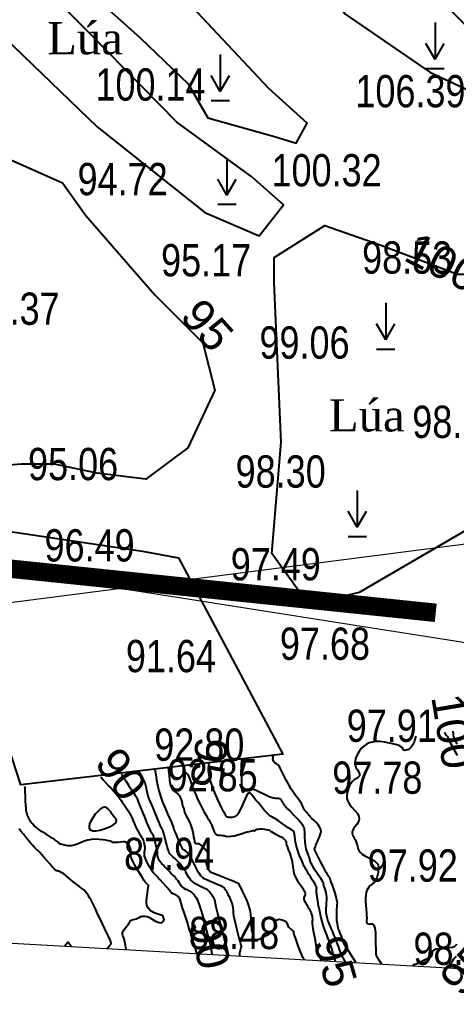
# Model space of a CAD drawing. Header units: metres. Extents: x 429565 to 431255, y 2472510 to 2473324.
# Drawn here: x 431107.8 to 431155.3, y 2472528.2 to 2472634.6 of the extents above; entities that cross this region are included whole.
import ezdxf
from ezdxf.enums import TextEntityAlignment as Align

# ---------------------------------------------------------------- set-up
doc = ezdxf.new("R2010")
doc.units = ezdxf.units.M
doc.layers.get('0').update_dxf_attribs({"color": 50})
for name, color, linetype in [('Docao', 7, 'Continuous'), ('Ghichu', 7, 'Continuous'), ('hanh nha', 6, 'Continuous'), ('lua2000', 3, 'Continuous'), ('MHBS_DongMuc', 3, 'Continuous'), ('RG', 3, 'Continuous'), ('thuyhe', 4, 'Continuous')]:
    doc.layers.add(name, color=color, linetype=linetype)
doc.layers.add('PLine_5', color=2, linetype='Continuous', lineweight=0)
doc.layers.add('PLine_74', color=74, linetype='Continuous', lineweight=0)
doc.styles.add('ghichu', font='times.ttf', dxfattribs={"height": 1.5})
doc.styles.get("Standard").update_dxf_attribs({"font": 'arial.ttf'})
doc.linetypes.add('DUONG_MEP_NUOC1', pattern='A,0.2,[130,ltypeshp.shx,S=0.15,R=0,X=0,Y=-0.15],0.05,[130,ltypeshp.shx,S=0.15,R=0,X=0,Y=-0.15],1', length=1.25)
doc.linetypes.add('HDPE710', pattern='A,1,-0.3,["HDPE 710",Standard,S=0.1,R=0,X=-0.1,Y=-0.05],-0.8', length=2.1)
doc.linetypes.add('R_GIOI_TV', pattern='A,0,[133,ltypeshp.shx,S=0.04,R=0,X=-0.03,Y=0],-0.5', length=0.5)

# ---------------------------------------------------------------- blocks, each defined once
blk = doc.blocks.new('luanuoc')
for p, q in [((0, 1), (0, 0)), ((0, 0), (-0.25, 0.433)), ((0, 0), (0.25, 0.433)), ((-0.25, -0.25), (0.25, -0.25))]:
    blk.add_line(p, q)
blk = doc.blocks.new('A$Ce915ad33')
at = {"layer": 'MHBS_DongMuc', "color": 8}
for points, elevation in [([(431150.84, 2472556.85), (431150.81, 2472556.73), (431150.75, 2472556.49), (431150.69, 2472556.3), (431150.62, 2472556.15), (431150.55, 2472556.01), (431150.49, 2472555.88), (431150.42, 2472555.76), (431150.35, 2472555.65), (431150.27, 2472555.56), (431150.17, 2472555.48), (431150.06, 2472555.41), (431149.94, 2472555.36), (431149.8, 2472555.32), (431149.66, 2472555.3), (431149.56, 2472555.31), (431149.48, 2472555.34), (431149.44, 2472555.41), (431149.42, 2472555.5), (431149.36, 2472555.61), (431149.19, 2472555.73), (431148.91, 2472555.85), (431148.51, 2472555.97), (431148, 2472556.09), (431147.46, 2472556.2), (431146.97, 2472556.25), (431146.52, 2472556.25), (431146.13, 2472556.2), (431145.78, 2472556.1), (431145.46, 2472555.95), (431145.18, 2472555.74), (431144.91, 2472555.49), (431144.68, 2472555.17), (431144.47, 2472554.81), (431144.31, 2472554.43), (431144.24, 2472554.07), (431144.24, 2472553.75), (431144.33, 2472553.45), (431144.5, 2472553.19), (431144.66, 2472552.95), (431144.73, 2472552.73), (431144.71, 2472552.54), (431144.59, 2472552.38), (431144.39, 2472552.24), (431144.15, 2472552.1), (431143.95, 2472551.93), (431143.78, 2472551.72), (431143.64, 2472551.48), (431143.53, 2472551.21), (431143.45, 2472550.93), (431143.39, 2472550.68), (431143.35, 2472550.45), (431143.34, 2472550.24), (431143.35, 2472550.06), (431143.41, 2472549.87), (431143.52, 2472549.65), (431143.69, 2472549.4), (431143.93, 2472549.11), (431144.23, 2472548.78), (431144.5, 2472548.45), (431144.65, 2472548.13), (431144.69, 2472547.82), (431144.62, 2472547.53), (431144.44, 2472547.25), (431144.23, 2472546.99), (431144.07, 2472546.77), (431143.96, 2472546.58), (431143.92, 2472546.43), (431143.93, 2472546.31), (431143.97, 2472546.2), (431144.02, 2472546.08), (431144.08, 2472545.94), (431144.16, 2472545.79), (431144.24, 2472545.62), (431144.33, 2472545.44), (431144.4, 2472545.25), (431144.47, 2472545.06), (431144.52, 2472544.86), (431144.56, 2472544.65), (431144.64, 2472544.44), (431144.79, 2472544.24), (431145.01, 2472544.04), (431145.3, 2472543.85), (431145.67, 2472543.66), (431146.04, 2472543.48), (431146.34, 2472543.3), (431146.55, 2472543.14), (431146.7, 2472542.99), (431146.77, 2472542.85), (431146.79, 2472542.7), (431146.79, 2472542.51), (431146.77, 2472542.29), (431146.74, 2472542.04), (431146.68, 2472541.76), (431146.61, 2472541.48), (431146.52, 2472541.24), (431146.41, 2472541.05), (431146.28, 2472540.91), (431146.13, 2472540.81), (431145.99, 2472540.72), (431145.85, 2472540.6), (431145.73, 2472540.46), (431145.62, 2472540.29), (431145.52, 2472540.1), (431145.45, 2472539.88), (431145.4, 2472539.6), (431145.38, 2472539.28), (431145.38, 2472538.91), (431145.42, 2472538.5), (431145.46, 2472538.08), (431145.49, 2472537.71), (431145.5, 2472537.38), (431145.51, 2472537.1), (431145.5, 2472536.86), (431145.5, 2472536.68), (431145.55, 2472536.55), (431145.64, 2472536.47), (431145.78, 2472536.46), (431145.96, 2472536.5), (431146.14, 2472536.49), (431146.28, 2472536.32), (431146.38, 2472536), (431146.45, 2472535.53), (431146.47, 2472534.9), (431146.48, 2472534.26), (431146.49, 2472533.75), (431146.5, 2472533.39), (431146.51, 2472533.16), (431146.52, 2472533.07), (431146.55, 2472533.03), (431146.59, 2472532.96), (431146.65, 2472532.86), (431146.73, 2472532.73), (431146.84, 2472532.57), (431147.11, 2472532.12)], 98), ([(431155.38, 2472554.74), (431155.13, 2472555.18), (431154.89, 2472555.61), (431154.69, 2472555.97), (431154.55, 2472556.24), (431154.46, 2472556.43), (431154.42, 2472556.53), (431154.41, 2472556.6), (431154.38, 2472556.66), (431154.35, 2472556.73), (431154.29, 2472556.8), (431154.23, 2472556.86), (431154.15, 2472556.95), (431154.06, 2472557.08), (431153.95, 2472557.25)], 99), ([(431155.34, 2472555.97), (431155.19, 2472556.28), (431155.07, 2472556.55), (431154.99, 2472556.78), (431154.95, 2472556.98), (431154.93, 2472557.15), (431154.91, 2472557.28), (431154.89, 2472557.37)], 100), ([(431132.44, 2472554.48), (431132.4, 2472554.31), (431132.28, 2472553.97), (431132.15, 2472553.6), (431132.04, 2472553.19), (431131.96, 2472552.75), (431131.91, 2472552.27), (431131.89, 2472551.75), (431131.9, 2472551.29), (431131.94, 2472550.98), (431132.03, 2472550.81), (431132.15, 2472550.8), (431132.32, 2472550.92), (431132.53, 2472551.08), (431132.79, 2472551.14), (431133.12, 2472551.11), (431133.51, 2472550.99), (431133.95, 2472550.77), (431134.39, 2472550.54), (431134.78, 2472550.36), (431135.11, 2472550.23), (431135.39, 2472550.15), (431135.61, 2472550.13), (431135.78, 2472550.13), (431135.93, 2472550.11), (431136.04, 2472550.08), (431136.13, 2472550.03), (431136.18, 2472549.96), (431136.22, 2472549.89), (431136.25, 2472549.83), (431136.28, 2472549.78), (431136.3, 2472549.75), (431136.31, 2472549.72), (431136.33, 2472549.69), (431136.35, 2472549.66), (431136.37, 2472549.63), (431136.4, 2472549.59), (431136.43, 2472549.55), (431136.47, 2472549.5), (431136.49, 2472549.46), (431136.52, 2472549.43), (431136.53, 2472549.4), (431136.54, 2472549.37), (431136.59, 2472549.31), (431136.71, 2472549.18), (431136.91, 2472548.97), (431137.18, 2472548.69), (431137.53, 2472548.34), (431137.89, 2472547.98), (431138.17, 2472547.68), (431138.39, 2472547.43), (431138.54, 2472547.23), (431138.62, 2472547.09), (431138.67, 2472546.97), (431138.7, 2472546.84), (431138.72, 2472546.69), (431138.74, 2472546.54), (431138.74, 2472546.37), (431138.74, 2472546.19), (431138.75, 2472545.99), (431138.76, 2472545.78), (431138.77, 2472545.55), (431138.78, 2472545.31), (431138.81, 2472545.07), (431138.85, 2472544.84), (431138.9, 2472544.62), (431138.97, 2472544.41), (431139.05, 2472544.21), (431139.13, 2472544.02), (431139.19, 2472543.86), (431139.24, 2472543.71), (431139.28, 2472543.6), (431139.29, 2472543.5), (431139.31, 2472543.41), (431139.33, 2472543.32), (431139.37, 2472543.22), (431139.41, 2472543.12), (431139.46, 2472543.01), (431139.51, 2472542.91), (431139.55, 2472542.83), (431139.59, 2472542.77), (431139.61, 2472542.73), (431139.62, 2472542.72), (431139.65, 2472542.68), (431139.72, 2472542.57), (431139.84, 2472542.39), (431140.01, 2472542.15), (431140.22, 2472541.84), (431140.44, 2472541.52), (431140.6, 2472541.27), (431140.71, 2472541.07), (431140.78, 2472540.93), (431140.79, 2472540.85), (431140.79, 2472540.79), (431140.81, 2472540.68), (431140.85, 2472540.53), (431140.91, 2472540.35), (431140.99, 2472540.13), (431141.07, 2472539.88), (431141.12, 2472539.62), (431141.14, 2472539.35), (431141.14, 2472539.05), (431141.12, 2472538.75), (431141.09, 2472538.45), (431141.07, 2472538.18), (431141.07, 2472537.94), (431141.08, 2472537.72), (431141.1, 2472537.54), (431141.13, 2472537.37), (431141.16, 2472537.21), (431141.2, 2472537.06), (431141.25, 2472536.91), (431141.3, 2472536.77), (431141.36, 2472536.61), (431141.44, 2472536.42), (431141.53, 2472536.18), (431141.65, 2472535.91), (431141.78, 2472535.6), (431141.91, 2472535.3), (431142.01, 2472535.06), (431142.08, 2472534.88), (431142.13, 2472534.77), (431142.15, 2472534.71), (431142.17, 2472534.66), (431142.21, 2472534.56), (431142.26, 2472534.41), (431142.34, 2472534.21), (431142.43, 2472533.96), (431142.52, 2472533.71), (431142.6, 2472533.5), (431142.67, 2472533.33), (431142.72, 2472533.2), (431142.75, 2472533.1), (431142.79, 2472533.02), (431142.83, 2472532.94), (431142.88, 2472532.84), (431142.94, 2472532.74), (431143.01, 2472532.63), (431143.19, 2472532.35)], 96), ([(431144.34, 2472532.28), (431143.49, 2472533.61), (431143.31, 2472533.89), (431143.18, 2472534.1), (431143.1, 2472534.23), (431143.07, 2472534.29), (431143.06, 2472534.32), (431143.04, 2472534.37), (431143.02, 2472534.43), (431142.99, 2472534.5), (431142.96, 2472534.58), (431142.93, 2472534.67), (431142.9, 2472534.75), (431142.87, 2472534.82), (431142.85, 2472534.89), (431142.83, 2472534.95), (431142.81, 2472535.02), (431142.76, 2472535.13), (431142.71, 2472535.27), (431142.63, 2472535.46), (431142.54, 2472535.67), (431142.45, 2472535.92), (431142.37, 2472536.19), (431142.32, 2472536.48), (431142.28, 2472536.79), (431142.27, 2472537.13), (431142.26, 2472537.47), (431142.27, 2472537.78), (431142.27, 2472538.06), (431142.29, 2472538.31), (431142.31, 2472538.54), (431142.32, 2472538.77), (431142.28, 2472539.06), (431142.21, 2472539.4), (431142.09, 2472539.8), (431141.94, 2472540.24), (431141.78, 2472540.66), (431141.66, 2472540.99), (431141.58, 2472541.23), (431141.53, 2472541.37), (431141.51, 2472541.43), (431141.51, 2472541.44), (431141.5, 2472541.47), (431141.48, 2472541.5), (431141.45, 2472541.55), (431141.41, 2472541.6), (431141.37, 2472541.66), (431141.34, 2472541.71), (431141.3, 2472541.75), (431141.27, 2472541.79), (431141.25, 2472541.82), (431141.2, 2472541.89), (431141.11, 2472542.06), (431140.96, 2472542.33), (431140.78, 2472542.7), (431140.54, 2472543.16), (431140.31, 2472543.62), (431140.13, 2472543.98), (431140, 2472544.24), (431139.92, 2472544.4), (431139.89, 2472544.45), (431139.89, 2472544.46), (431139.89, 2472544.47), (431139.88, 2472544.48), (431139.88, 2472544.49), (431139.87, 2472544.51), (431139.87, 2472544.52), (431139.86, 2472544.54), (431139.86, 2472544.55), (431139.86, 2472544.57), (431139.85, 2472544.59), (431139.85, 2472544.61), (431139.85, 2472544.62), (431139.85, 2472544.64), (431139.85, 2472544.66), (431139.85, 2472544.67), (431139.86, 2472544.7), (431139.89, 2472544.77), (431139.93, 2472544.88), (431139.99, 2472545.02), (431140.07, 2472545.2), (431140.15, 2472545.4), (431140.24, 2472545.6), (431140.33, 2472545.81), (431140.41, 2472546.03), (431140.5, 2472546.25), (431140.55, 2472546.47), (431140.53, 2472546.71), (431140.43, 2472546.95), (431140.26, 2472547.2), (431140.02, 2472547.46), (431139.76, 2472547.71), (431139.56, 2472547.9), (431139.41, 2472548.05), (431139.32, 2472548.16), (431139.28, 2472548.21), (431139.26, 2472548.25), (431139.22, 2472548.31), (431139.16, 2472548.38), (431139.08, 2472548.46), (431138.99, 2472548.55), (431138.89, 2472548.66), (431138.8, 2472548.77), (431138.73, 2472548.89), (431138.66, 2472549.02), (431138.61, 2472549.15), (431138.54, 2472549.3), (431138.45, 2472549.47), (431138.32, 2472549.67), (431138.17, 2472549.9), (431137.98, 2472550.15), (431137.79, 2472550.4), (431137.62, 2472550.62), (431137.48, 2472550.82), (431137.37, 2472550.99), (431137.28, 2472551.14), (431137.19, 2472551.29), (431137.08, 2472551.5), (431136.94, 2472551.76), (431136.77, 2472552.07), (431136.58, 2472552.44), (431136.39, 2472552.79), (431136.24, 2472553.07), (431136.14, 2472553.28), (431136.07, 2472553.42), (431136.05, 2472553.49), (431136.04, 2472553.51), (431136.03, 2472553.54), (431136.02, 2472553.57), (431136, 2472553.6), (431135.99, 2472553.63), (431135.96, 2472553.66), (431135.9, 2472553.71), (431135.82, 2472553.77), (431135.71, 2472553.84), (431135.58, 2472553.92), (431135.46, 2472554.01), (431135.38, 2472554.11), (431135.33, 2472554.21), (431135.32, 2472554.32), (431135.35, 2472554.43), (431135.36, 2472554.58), (431135.29, 2472554.77), (431135.25, 2472554.84)], 97), ([(431123.94, 2472553.39), (431123.99, 2472553.13), (431124.04, 2472552.6), (431124.09, 2472552.06), (431124.17, 2472551.61), (431124.29, 2472551.25), (431124.45, 2472550.99), (431124.64, 2472550.82), (431124.84, 2472550.69), (431125, 2472550.57), (431125.12, 2472550.45), (431125.21, 2472550.34), (431125.26, 2472550.24), (431125.3, 2472550.11), (431125.35, 2472549.95), (431125.41, 2472549.75), (431125.48, 2472549.51), (431125.55, 2472549.22), (431125.63, 2472548.95), (431125.68, 2472548.74), (431125.73, 2472548.58), (431125.75, 2472548.48), (431125.77, 2472548.44), (431125.78, 2472548.41), (431125.83, 2472548.33), (431125.9, 2472548.2), (431126, 2472548.02), (431126.13, 2472547.8), (431126.26, 2472547.54), (431126.38, 2472547.26), (431126.49, 2472546.95), (431126.57, 2472546.62), (431126.65, 2472546.26), (431126.71, 2472545.93), (431126.76, 2472545.66), (431126.8, 2472545.46), (431126.82, 2472545.33), (431126.84, 2472545.26), (431126.86, 2472545.24), (431126.9, 2472545.22), (431126.95, 2472545.21), (431127.02, 2472545.2), (431127.11, 2472545.2), (431127.23, 2472545.18), (431127.36, 2472545.11), (431127.53, 2472544.99), (431127.72, 2472544.82), (431127.94, 2472544.61), (431128.14, 2472544.37), (431128.26, 2472544.15), (431128.32, 2472543.95), (431128.3, 2472543.77), (431128.22, 2472543.6), (431128.13, 2472543.44), (431128.07, 2472543.26), (431128.06, 2472543.08), (431128.09, 2472542.89), (431128.17, 2472542.69), (431128.26, 2472542.51), (431128.33, 2472542.36), (431128.4, 2472542.25), (431128.45, 2472542.18), (431128.5, 2472542.14), (431128.59, 2472542.1), (431128.79, 2472542.02), (431129.1, 2472541.89), (431129.53, 2472541.72), (431130.06, 2472541.51), (431130.59, 2472541.3), (431131.01, 2472541.13), (431131.31, 2472541.01), (431131.48, 2472540.94), (431131.54, 2472540.91), (431131.57, 2472540.86), (431131.66, 2472540.69), (431131.8, 2472540.41), (431131.99, 2472540.01), (431132.24, 2472539.51), (431132.49, 2472538.97), (431132.68, 2472538.46), (431132.82, 2472537.98), (431132.9, 2472537.54), (431132.92, 2472537.13), (431132.92, 2472536.75), (431132.93, 2472536.43), (431132.95, 2472536.16), (431132.98, 2472535.93), (431133.01, 2472535.75), (431133.05, 2472535.61), (431133.08, 2472535.5), (431133.1, 2472535.41), (431133.12, 2472535.36), (431133.13, 2472535.33), (431133.13, 2472535.31), (431133.12, 2472535.26), (431133.11, 2472535.2), (431133.09, 2472535.12), (431133.06, 2472535.01), (431133.05, 2472534.9), (431133.07, 2472534.82), (431133.14, 2472534.77), (431133.24, 2472534.74), (431133.39, 2472534.73), (431133.57, 2472534.76), (431133.81, 2472534.83), (431134.1, 2472534.96), (431134.44, 2472535.13), (431134.83, 2472535.34), (431135.2, 2472535.58), (431135.47, 2472535.79), (431135.65, 2472535.98), (431135.72, 2472536.15), (431135.71, 2472536.31), (431135.65, 2472536.44), (431135.62, 2472536.57), (431135.62, 2472536.68), (431135.64, 2472536.78), (431135.69, 2472536.87), (431135.77, 2472536.93), (431135.87, 2472536.97), (431136, 2472536.98), (431136.15, 2472536.96), (431136.34, 2472536.92), (431136.51, 2472536.85), (431136.66, 2472536.78), (431136.76, 2472536.69), (431136.83, 2472536.59), (431136.87, 2472536.48), (431136.9, 2472536.36), (431136.95, 2472536.25), (431137.02, 2472536.14), (431137.12, 2472536.04), (431137.23, 2472535.94), (431137.35, 2472535.85), (431137.44, 2472535.77), (431137.5, 2472535.71), (431137.54, 2472535.67), (431137.54, 2472535.64), (431137.54, 2472535.62), (431137.54, 2472535.59), (431137.54, 2472535.55), (431137.55, 2472535.52), (431137.55, 2472535.47), (431137.58, 2472535.39), (431137.64, 2472535.22), (431137.73, 2472534.97), (431137.85, 2472534.63), (431138, 2472534.22), (431138.15, 2472533.8), (431138.28, 2472533.46), (431138.39, 2472533.19), (431138.47, 2472533), (431138.53, 2472532.89), (431138.57, 2472532.82), (431138.6, 2472532.75), (431138.63, 2472532.71), (431138.65, 2472532.67), (431138.66, 2472532.65), (431138.69, 2472532.6)], 93), ([(431125.61, 2472553.6), (431125.63, 2472553.43), (431125.66, 2472553.23), (431125.72, 2472553.08), (431125.79, 2472552.96), (431125.87, 2472552.89), (431125.97, 2472552.8), (431126.06, 2472552.67), (431126.16, 2472552.49), (431126.26, 2472552.25), (431126.36, 2472551.96), (431126.47, 2472551.64), (431126.6, 2472551.3), (431126.74, 2472550.94), (431126.9, 2472550.57), (431127.07, 2472550.18), (431127.25, 2472549.78), (431127.44, 2472549.4), (431127.63, 2472549.02), (431127.83, 2472548.66), (431128.03, 2472548.31), (431128.22, 2472547.99), (431128.38, 2472547.72), (431128.5, 2472547.5), (431128.59, 2472547.34), (431128.64, 2472547.24), (431128.68, 2472547.15), (431128.72, 2472547.05), (431128.76, 2472546.94), (431128.81, 2472546.82), (431128.85, 2472546.69), (431128.9, 2472546.56), (431128.94, 2472546.46), (431128.97, 2472546.39), (431128.99, 2472546.35), (431129, 2472546.33), (431129.02, 2472546.33), (431129.04, 2472546.32), (431129.07, 2472546.29), (431129.1, 2472546.26), (431129.15, 2472546.21), (431129.2, 2472546.17), (431129.25, 2472546.14), (431129.31, 2472546.12), (431129.38, 2472546.11), (431129.46, 2472546.11), (431129.55, 2472546.11), (431129.67, 2472546.1), (431129.82, 2472546.08), (431130.01, 2472546.05), (431130.22, 2472546), (431130.47, 2472545.97), (431130.77, 2472545.99), (431131.12, 2472546.04), (431131.52, 2472546.14), (431131.97, 2472546.27), (431132.39, 2472546.41), (431132.73, 2472546.51), (431132.99, 2472546.58), (431133.15, 2472546.6), (431133.23, 2472546.59), (431133.27, 2472546.57), (431133.3, 2472546.56), (431133.34, 2472546.57), (431133.38, 2472546.6), (431133.42, 2472546.65), (431133.49, 2472546.7), (431133.59, 2472546.74), (431133.74, 2472546.76), (431133.93, 2472546.78), (431134.16, 2472546.78), (431134.39, 2472546.76), (431134.6, 2472546.73), (431134.79, 2472546.69), (431134.94, 2472546.63), (431135.07, 2472546.55), (431135.21, 2472546.46), (431135.37, 2472546.37), (431135.56, 2472546.26), (431135.79, 2472546.14), (431136.04, 2472546.01), (431136.29, 2472545.87), (431136.48, 2472545.74), (431136.62, 2472545.6), (431136.71, 2472545.47), (431136.75, 2472545.34), (431136.77, 2472545.2), (431136.8, 2472545.04), (431136.86, 2472544.86), (431136.93, 2472544.66), (431137.02, 2472544.44), (431137.12, 2472544.22), (431137.2, 2472544.01), (431137.27, 2472543.8), (431137.32, 2472543.61), (431137.37, 2472543.42), (431137.4, 2472543.25), (431137.43, 2472543.09), (431137.45, 2472542.94), (431137.47, 2472542.81), (431137.49, 2472542.7), (431137.5, 2472542.58), (431137.52, 2472542.46), (431137.54, 2472542.32), (431137.56, 2472542.17), (431137.59, 2472542.01), (431137.64, 2472541.83), (431137.72, 2472541.63), (431137.84, 2472541.41), (431138, 2472541.16), (431138.19, 2472540.88), (431138.39, 2472540.61), (431138.54, 2472540.38), (431138.66, 2472540.18), (431138.75, 2472540.02), (431138.8, 2472539.9), (431138.82, 2472539.79), (431138.82, 2472539.69), (431138.81, 2472539.6), (431138.77, 2472539.51), (431138.72, 2472539.42), (431138.68, 2472539.32), (431138.68, 2472539.19), (431138.73, 2472539.02), (431138.83, 2472538.82), (431138.97, 2472538.59), (431139.13, 2472538.34), (431139.26, 2472538.11), (431139.37, 2472537.9), (431139.46, 2472537.69), (431139.52, 2472537.5), (431139.57, 2472537.33), (431139.6, 2472537.17), (431139.62, 2472537.03), (431139.61, 2472536.9), (431139.6, 2472536.8), (431139.58, 2472536.67), (431139.59, 2472536.49), (431139.61, 2472536.24), (431139.66, 2472535.95), (431139.73, 2472535.59), (431139.81, 2472535.23), (431139.87, 2472534.91), (431139.92, 2472534.63), (431139.96, 2472534.39), (431139.99, 2472534.2), (431140.01, 2472534.04), (431140.03, 2472533.91), (431140.05, 2472533.8), (431140.07, 2472533.71), (431140.08, 2472533.65), (431140.1, 2472533.59), (431140.14, 2472533.49), (431140.2, 2472533.36), (431140.26, 2472533.2), (431140.35, 2472533.01), (431140.58, 2472532.49)], 94), ([(431142.11, 2472532.41), (431141.78, 2472533.53), (431141.71, 2472533.79), (431141.64, 2472533.99), (431141.59, 2472534.15), (431141.56, 2472534.26), (431141.53, 2472534.33), (431141.51, 2472534.39), (431141.49, 2472534.43), (431141.48, 2472534.46), (431141.48, 2472534.47), (431141.48, 2472534.47), (431141.47, 2472534.48), (431141.47, 2472534.48), (431141.47, 2472534.49), (431141.46, 2472534.5), (431141.44, 2472534.56), (431141.38, 2472534.72), (431141.29, 2472534.96), (431141.16, 2472535.3), (431141, 2472535.74), (431140.82, 2472536.23), (431140.66, 2472536.75), (431140.52, 2472537.29), (431140.4, 2472537.85), (431140.29, 2472538.43), (431140.2, 2472538.97), (431140.13, 2472539.39), (431140.08, 2472539.7), (431140.05, 2472539.89), (431140.04, 2472539.96), (431140.04, 2472539.97), (431140.04, 2472539.99), (431140.04, 2472540), (431140.04, 2472540.01), (431140.04, 2472540.03), (431140.04, 2472540.04), (431140.04, 2472540.08), (431140.05, 2472540.13), (431140.06, 2472540.2), (431140.07, 2472540.28), (431140.08, 2472540.38), (431140.05, 2472540.5), (431140, 2472540.64), (431139.91, 2472540.79), (431139.8, 2472540.97), (431139.67, 2472541.16), (431139.53, 2472541.37), (431139.39, 2472541.6), (431139.23, 2472541.85), (431139.07, 2472542.11), (431138.93, 2472542.35), (431138.81, 2472542.55), (431138.73, 2472542.7), (431138.68, 2472542.81), (431138.66, 2472542.86), (431138.63, 2472542.93), (431138.58, 2472543.07), (431138.49, 2472543.28), (431138.37, 2472543.56), (431138.22, 2472543.91), (431138.07, 2472544.28), (431137.94, 2472544.64), (431137.85, 2472545), (431137.78, 2472545.34), (431137.74, 2472545.67), (431137.71, 2472545.97), (431137.68, 2472546.21), (431137.63, 2472546.39), (431137.57, 2472546.51), (431137.51, 2472546.57), (431137.4, 2472546.63), (431137.23, 2472546.74), (431136.99, 2472546.91), (431136.69, 2472547.12), (431136.31, 2472547.38), (431135.94, 2472547.65), (431135.63, 2472547.85), (431135.39, 2472547.99), (431135.22, 2472548.08), (431135.12, 2472548.11), (431135.02, 2472548.16), (431134.86, 2472548.29), (431134.65, 2472548.52), (431134.37, 2472548.83), (431134.04, 2472549.23), (431133.71, 2472549.63), (431133.44, 2472549.95), (431133.24, 2472550.2), (431133.11, 2472550.37), (431133.04, 2472550.46), (431133, 2472550.5), (431132.96, 2472550.55), (431132.91, 2472550.59), (431132.87, 2472550.62), (431132.82, 2472550.65), (431132.77, 2472550.67), (431132.73, 2472550.67), (431132.68, 2472550.65), (431132.63, 2472550.62), (431132.57, 2472550.57), (431132.51, 2472550.47), (431132.42, 2472550.3), (431132.3, 2472550.05), (431132.16, 2472549.72), (431131.99, 2472549.32), (431131.81, 2472548.92), (431131.63, 2472548.6), (431131.46, 2472548.35), (431131.3, 2472548.18), (431131.14, 2472548.09), (431130.99, 2472548.04), (431130.85, 2472548.01), (431130.73, 2472548), (431130.61, 2472548), (431130.51, 2472548.01), (431130.42, 2472548.04), (431130.34, 2472548.07), (431130.28, 2472548.12), (431130.23, 2472548.17), (431130.19, 2472548.23), (431130.16, 2472548.31), (431130.12, 2472548.38), (431130.07, 2472548.47), (431130.02, 2472548.56), (431129.97, 2472548.65), (431129.88, 2472548.81), (431129.74, 2472549.1), (431129.55, 2472549.5), (431129.31, 2472550.03), (431129.02, 2472550.69), (431128.74, 2472551.38), (431128.53, 2472552.01), (431128.4, 2472552.59), (431128.34, 2472553.12), (431128.36, 2472553.59), (431128.4, 2472553.96)], 95), ([(431116.61, 2472552.44), (431116.87, 2472552.1), (431117.2, 2472551.73), (431117.5, 2472551.42), (431117.78, 2472551.16), (431118.03, 2472550.89), (431118.26, 2472550.63), (431118.47, 2472550.37), (431118.65, 2472550.11), (431118.82, 2472549.85), (431118.98, 2472549.61), (431119.15, 2472549.38), (431119.3, 2472549.16), (431119.46, 2472548.95), (431119.61, 2472548.74), (431119.75, 2472548.5), (431119.89, 2472548.24), (431120.03, 2472547.95), (431120.15, 2472547.64), (431120.28, 2472547.33), (431120.41, 2472547.03), (431120.55, 2472546.75), (431120.69, 2472546.49), (431120.84, 2472546.24), (431120.97, 2472546.02), (431121.08, 2472545.85), (431121.15, 2472545.73), (431121.2, 2472545.65), (431121.21, 2472545.62), (431121.22, 2472545.6), (431121.23, 2472545.54), (431121.26, 2472545.45), (431121.29, 2472545.32), (431121.33, 2472545.16), (431121.37, 2472544.98), (431121.39, 2472544.8), (431121.39, 2472544.62), (431121.38, 2472544.44), (431121.34, 2472544.26), (431121.32, 2472544.06), (431121.35, 2472543.84), (431121.43, 2472543.58), (431121.56, 2472543.29), (431121.73, 2472542.96), (431121.92, 2472542.66), (431122.07, 2472542.41), (431122.19, 2472542.22), (431122.29, 2472542.08), (431122.35, 2472542.01), (431122.43, 2472541.93), (431122.57, 2472541.78), (431122.78, 2472541.57), (431123.04, 2472541.28), (431123.37, 2472540.93), (431123.7, 2472540.58), (431123.95, 2472540.3), (431124.13, 2472540.1), (431124.24, 2472539.96), (431124.27, 2472539.9), (431124.27, 2472539.88), (431124.27, 2472539.86), (431124.28, 2472539.84), (431124.29, 2472539.83), (431124.3, 2472539.82), (431124.32, 2472539.82), (431124.34, 2472539.81), (431124.36, 2472539.81), (431124.38, 2472539.81), (431124.4, 2472539.81), (431124.44, 2472539.81), (431124.49, 2472539.79), (431124.55, 2472539.75), (431124.64, 2472539.69), (431124.75, 2472539.63), (431124.86, 2472539.55), (431124.94, 2472539.49), (431125.01, 2472539.44), (431125.05, 2472539.41), (431125.08, 2472539.38), (431125.12, 2472539.29), (431125.2, 2472539.07), (431125.32, 2472538.72), (431125.48, 2472538.23), (431125.68, 2472537.6), (431125.88, 2472536.96), (431126.06, 2472536.4), (431126.2, 2472535.94), (431126.32, 2472535.57), (431126.4, 2472535.29), (431126.46, 2472535.08), (431126.49, 2472534.91), (431126.51, 2472534.79), (431126.5, 2472534.71), (431126.47, 2472534.66), (431126.44, 2472534.64), (431126.43, 2472534.62), (431126.45, 2472534.59), (431126.49, 2472534.56), (431126.55, 2472534.53), (431126.61, 2472534.49), (431126.67, 2472534.45), (431126.71, 2472534.41), (431126.74, 2472534.36), (431126.76, 2472534.31), (431126.78, 2472534.24), (431126.8, 2472534.15), (431126.83, 2472534.03), (431126.87, 2472533.89), (431126.91, 2472533.72), (431127.03, 2472533.26)], 89), ([(431118.84, 2472552.73), (431118.92, 2472552.63), (431119.1, 2472552.36), (431119.34, 2472551.99), (431119.64, 2472551.54), (431119.93, 2472551.09), (431120.17, 2472550.74), (431120.33, 2472550.49), (431120.44, 2472550.33), (431120.48, 2472550.27), (431120.51, 2472550.19), (431120.6, 2472549.98), (431120.73, 2472549.65), (431120.91, 2472549.18), (431121.15, 2472548.59), (431121.39, 2472547.98), (431121.6, 2472547.47), (431121.78, 2472547.06), (431121.92, 2472546.75), (431122.04, 2472546.54), (431122.13, 2472546.39), (431122.2, 2472546.27), (431122.26, 2472546.18), (431122.29, 2472546.12), (431122.3, 2472546.1), (431122.31, 2472546.05), (431122.35, 2472545.93), (431122.4, 2472545.73), (431122.46, 2472545.47), (431122.55, 2472545.14), (431122.63, 2472544.8), (431122.69, 2472544.52), (431122.73, 2472544.3), (431122.75, 2472544.14), (431122.74, 2472544.04), (431122.74, 2472543.95), (431122.75, 2472543.86), (431122.78, 2472543.76), (431122.83, 2472543.64), (431122.9, 2472543.51), (431122.98, 2472543.38), (431123.04, 2472543.28), (431123.09, 2472543.2), (431123.13, 2472543.15), (431123.15, 2472543.12), (431123.19, 2472543.08), (431123.25, 2472543.02), (431123.34, 2472542.92), (431123.46, 2472542.8), (431123.6, 2472542.64), (431123.77, 2472542.47), (431123.94, 2472542.29), (431124.12, 2472542.11), (431124.31, 2472541.92), (431124.5, 2472541.72), (431124.69, 2472541.53), (431124.86, 2472541.34), (431124.99, 2472541.17), (431125.1, 2472541), (431125.19, 2472540.85), (431125.27, 2472540.7), (431125.37, 2472540.57), (431125.5, 2472540.46), (431125.64, 2472540.35), (431125.81, 2472540.26), (431125.98, 2472540.19), (431126.12, 2472540.11), (431126.25, 2472540.05), (431126.35, 2472539.99), (431126.43, 2472539.94), (431126.5, 2472539.89), (431126.58, 2472539.82), (431126.67, 2472539.74), (431126.76, 2472539.64), (431126.85, 2472539.53), (431126.95, 2472539.39), (431127.06, 2472539.2), (431127.16, 2472538.95), (431127.28, 2472538.66), (431127.39, 2472538.31), (431127.52, 2472537.9), (431127.66, 2472537.43), (431127.81, 2472536.88), (431127.97, 2472536.27), (431128.15, 2472535.59), (431128.31, 2472534.93), (431128.45, 2472534.39), (431128.54, 2472533.97), (431128.61, 2472533.67), (431128.64, 2472533.48), (431128.68, 2472533.17)], 90), ([(431130.53, 2472533.06), (431130.47, 2472533.26), (431130.38, 2472533.61), (431130.23, 2472534.17), (431130.03, 2472534.94), (431129.77, 2472535.93), (431129.51, 2472536.92), (431129.31, 2472537.71), (431129.17, 2472538.29), (431129.08, 2472538.67), (431129.05, 2472538.84), (431129.05, 2472538.91), (431129.04, 2472538.98), (431129.01, 2472539.07), (431128.98, 2472539.15), (431128.94, 2472539.24), (431128.88, 2472539.34), (431128.81, 2472539.46), (431128.72, 2472539.58), (431128.62, 2472539.71), (431128.5, 2472539.85), (431128.38, 2472539.98), (431128.29, 2472540.08), (431128.21, 2472540.16), (431128.15, 2472540.21), (431128.12, 2472540.24), (431128.06, 2472540.26), (431127.94, 2472540.32), (431127.76, 2472540.4), (431127.52, 2472540.51), (431127.22, 2472540.65), (431126.9, 2472540.82), (431126.62, 2472541.03), (431126.38, 2472541.26), (431126.18, 2472541.52), (431126.01, 2472541.81), (431125.85, 2472542.12), (431125.66, 2472542.42), (431125.44, 2472542.72), (431125.2, 2472543.02), (431124.92, 2472543.3), (431124.66, 2472543.56), (431124.45, 2472543.76), (431124.3, 2472543.91), (431124.2, 2472544), (431124.16, 2472544.03), (431124.14, 2472544.05), (431124.12, 2472544.08), (431124.09, 2472544.14), (431124.05, 2472544.21), (431124.01, 2472544.3), (431123.97, 2472544.43), (431123.91, 2472544.62), (431123.84, 2472544.87), (431123.75, 2472545.17), (431123.66, 2472545.54), (431123.57, 2472545.89), (431123.49, 2472546.17), (431123.44, 2472546.38), (431123.41, 2472546.51), (431123.39, 2472546.57), (431123.38, 2472546.59), (431123.36, 2472546.64), (431123.33, 2472546.69), (431123.29, 2472546.76), (431123.24, 2472546.84), (431123.18, 2472546.95), (431123.1, 2472547.12), (431123, 2472547.35), (431122.88, 2472547.64), (431122.75, 2472547.98), (431122.6, 2472548.35), (431122.46, 2472548.71), (431122.31, 2472549.05), (431122.17, 2472549.39), (431122.02, 2472549.72), (431121.89, 2472550.04), (431121.78, 2472550.34), (431121.69, 2472550.64), (431121.62, 2472550.93), (431121.57, 2472551.21), (431121.52, 2472551.49), (431121.43, 2472551.77), (431121.31, 2472552.07), (431121.15, 2472552.37), (431120.96, 2472552.68), (431120.77, 2472552.96), (431120.75, 2472552.98)], 91), ([(431122.51, 2472553.2), (431122.53, 2472553.05), (431122.6, 2472552.64), (431122.67, 2472552.12), (431122.77, 2472551.54), (431122.91, 2472550.94), (431123.1, 2472550.33), (431123.33, 2472549.69), (431123.61, 2472549.03), (431123.88, 2472548.42), (431124.09, 2472547.94), (431124.25, 2472547.59), (431124.35, 2472547.36), (431124.39, 2472547.26), (431124.41, 2472547.22), (431124.42, 2472547.19), (431124.43, 2472547.16), (431124.44, 2472547.15), (431124.45, 2472547.13), (431124.45, 2472547.12), (431124.46, 2472547.11), (431124.46, 2472547.09), (431124.47, 2472547.07), (431124.48, 2472547.04), (431124.49, 2472547.01), (431124.5, 2472546.98), (431124.51, 2472546.94), (431124.52, 2472546.9), (431124.53, 2472546.86), (431124.55, 2472546.78), (431124.61, 2472546.62), (431124.71, 2472546.38), (431124.83, 2472546.06), (431124.99, 2472545.67), (431125.16, 2472545.27), (431125.3, 2472544.96), (431125.42, 2472544.73), (431125.52, 2472544.59), (431125.6, 2472544.53), (431125.66, 2472544.5), (431125.74, 2472544.45), (431125.83, 2472544.39), (431125.92, 2472544.31), (431126.02, 2472544.21), (431126.14, 2472544.07), (431126.28, 2472543.86), (431126.44, 2472543.57), (431126.63, 2472543.21), (431126.84, 2472542.78), (431127.06, 2472542.35), (431127.27, 2472542), (431127.47, 2472541.72), (431127.67, 2472541.52), (431127.86, 2472541.4), (431128.05, 2472541.31), (431128.28, 2472541.21), (431128.52, 2472541.1), (431128.79, 2472540.99), (431129.09, 2472540.87), (431129.37, 2472540.76), (431129.61, 2472540.65), (431129.8, 2472540.55), (431129.93, 2472540.46), (431130.02, 2472540.38), (431130.1, 2472540.28), (431130.19, 2472540.13), (431130.3, 2472539.93), (431130.44, 2472539.68), (431130.59, 2472539.38), (431130.73, 2472539.06), (431130.85, 2472538.76), (431130.93, 2472538.48), (431130.97, 2472538.22), (431130.99, 2472537.98), (431131, 2472537.71), (431131.05, 2472537.36), (431131.13, 2472536.93), (431131.24, 2472536.43), (431131.39, 2472535.84), (431131.54, 2472535.27), (431131.66, 2472534.82), (431131.75, 2472534.48), (431131.81, 2472534.26), (431131.85, 2472534.15), (431131.86, 2472534.09), (431131.86, 2472534), (431131.84, 2472533.89), (431131.81, 2472533.75), (431131.77, 2472533.58), (431131.73, 2472533.42), (431131.7, 2472533.3), (431131.68, 2472533.2), (431131.67, 2472533.15), (431131.68, 2472533.13), (431131.69, 2472533.12), (431131.7, 2472533.11), (431131.7, 2472533.1), (431131.7, 2472533.09), (431131.7, 2472533.07), (431131.69, 2472533.06), (431131.69, 2472533.04), (431131.69, 2472533.03), (431131.69, 2472533.02), (431131.69, 2472533.01), (431131.69, 2472533)], 92), ([(431117.32, 2472533.81), (431117.62, 2472534.16), (431117.68, 2472534.23), (431117.72, 2472534.28), (431117.75, 2472534.32), (431117.75, 2472534.33), (431117.75, 2472534.34), (431117.75, 2472534.35), (431117.74, 2472534.38), (431117.74, 2472534.4), (431117.73, 2472534.44), (431117.72, 2472534.48), (431117.71, 2472534.52), (431117.7, 2472534.57), (431117.68, 2472534.61), (431117.67, 2472534.66), (431117.63, 2472534.75), (431117.54, 2472534.93), (431117.41, 2472535.2), (431117.24, 2472535.56), (431117.03, 2472536.01), (431116.8, 2472536.49), (431116.59, 2472536.94), (431116.39, 2472537.36), (431116.2, 2472537.76), (431116.03, 2472538.12), (431115.87, 2472538.46), (431115.72, 2472538.77), (431115.56, 2472539.06), (431115.41, 2472539.32), (431115.27, 2472539.55), (431115.12, 2472539.77), (431114.95, 2472539.97), (431114.77, 2472540.16), (431114.57, 2472540.33), (431114.35, 2472540.49), (431114.12, 2472540.66), (431113.89, 2472540.84), (431113.63, 2472541.04), (431113.37, 2472541.25), (431113.1, 2472541.49), (431112.83, 2472541.71), (431112.6, 2472541.89), (431112.39, 2472542.03), (431112.22, 2472542.13), (431112.07, 2472542.18), (431111.95, 2472542.21), (431111.85, 2472542.24), (431111.78, 2472542.26), (431111.72, 2472542.28), (431111.69, 2472542.3), (431111.63, 2472542.35), (431111.51, 2472542.48), (431111.32, 2472542.69), (431111.07, 2472542.98), (431110.75, 2472543.36), (431110.42, 2472543.73), (431110.17, 2472544.02), (431109.99, 2472544.23), (431109.87, 2472544.36), (431109.83, 2472544.41), (431109.81, 2472544.42), (431109.79, 2472544.44), (431109.76, 2472544.46), (431109.71, 2472544.49), (431109.66, 2472544.52), (431109.57, 2472544.6), (431109.41, 2472544.77), (431109.19, 2472545.02), (431108.9, 2472545.35), (431108.55, 2472545.77), (431108.21, 2472546.2), (431107.94, 2472546.53), (431107.74, 2472546.78)], 87), ([(431119.38, 2472533.69), (431119.26, 2472534.38), (431119.23, 2472534.52), (431119.21, 2472534.63), (431119.2, 2472534.71), (431119.19, 2472534.75), (431119.18, 2472534.78), (431119.16, 2472534.84), (431119.12, 2472534.93), (431119.08, 2472535.05), (431119.02, 2472535.19), (431118.99, 2472535.35), (431118.99, 2472535.52), (431119.05, 2472535.69), (431119.15, 2472535.87), (431119.3, 2472536.06), (431119.45, 2472536.24), (431119.58, 2472536.39), (431119.67, 2472536.52), (431119.74, 2472536.63), (431119.77, 2472536.71), (431119.81, 2472536.78), (431119.86, 2472536.84), (431119.94, 2472536.89), (431120.04, 2472536.93), (431120.17, 2472536.96), (431120.31, 2472536.99), (431120.46, 2472537.04), (431120.62, 2472537.1), (431120.8, 2472537.17), (431120.98, 2472537.26), (431121.18, 2472537.33), (431121.4, 2472537.33), (431121.65, 2472537.28), (431121.92, 2472537.17), (431122.22, 2472536.99), (431122.5, 2472536.81), (431122.75, 2472536.69), (431122.97, 2472536.62), (431123.14, 2472536.59), (431123.27, 2472536.62), (431123.37, 2472536.69), (431123.44, 2472536.76), (431123.48, 2472536.85), (431123.49, 2472536.95), (431123.47, 2472537.06), (431123.44, 2472537.17), (431123.41, 2472537.25), (431123.39, 2472537.31), (431123.36, 2472537.34), (431123.35, 2472537.35), (431123.29, 2472537.37), (431123.17, 2472537.41), (431122.97, 2472537.48), (431122.7, 2472537.58), (431122.36, 2472537.7), (431122.03, 2472537.88), (431121.79, 2472538.13), (431121.64, 2472538.46), (431121.58, 2472538.86), (431121.62, 2472539.33), (431121.7, 2472539.8), (431121.75, 2472540.16), (431121.78, 2472540.43), (431121.8, 2472540.6), (431121.79, 2472540.67), (431121.76, 2472540.69), (431121.72, 2472540.73), (431121.67, 2472540.78), (431121.61, 2472540.83), (431121.54, 2472540.9), (431121.44, 2472541.02), (431121.3, 2472541.23), (431121.1, 2472541.54), (431120.86, 2472541.93), (431120.56, 2472542.42), (431120.28, 2472542.92), (431120.07, 2472543.34), (431119.93, 2472543.69), (431119.86, 2472543.95), (431119.86, 2472544.14), (431119.88, 2472544.3), (431119.87, 2472544.47), (431119.84, 2472544.64), (431119.77, 2472544.82), (431119.68, 2472545.01), (431119.55, 2472545.18), (431119.4, 2472545.3), (431119.21, 2472545.37), (431119, 2472545.39), (431118.75, 2472545.35), (431118.51, 2472545.31), (431118.29, 2472545.29), (431118.1, 2472545.29), (431117.94, 2472545.32), (431117.81, 2472545.38), (431117.66, 2472545.44), (431117.45, 2472545.5), (431117.17, 2472545.56), (431116.84, 2472545.6), (431116.44, 2472545.64), (431116.02, 2472545.66), (431115.6, 2472545.63), (431115.2, 2472545.56), (431114.81, 2472545.44), (431114.43, 2472545.27), (431114.06, 2472545.11), (431113.72, 2472545), (431113.39, 2472544.95), (431113.09, 2472544.94), (431112.81, 2472544.98), (431112.57, 2472545.04), (431112.38, 2472545.09), (431112.25, 2472545.13), (431112.17, 2472545.15), (431112.14, 2472545.16), (431112.14, 2472545.16), (431112.14, 2472545.16), (431112.13, 2472545.17), (431112.12, 2472545.18), (431112.11, 2472545.2), (431112.09, 2472545.22), (431112.05, 2472545.25), (431112.01, 2472545.29), (431111.96, 2472545.34), (431111.89, 2472545.4), (431111.78, 2472545.49), (431111.6, 2472545.62), (431111.35, 2472545.78), (431111.03, 2472545.98), (431110.64, 2472546.23), (431110.24, 2472546.48), (431109.9, 2472546.71), (431109.62, 2472546.92), (431109.4, 2472547.11), (431109.24, 2472547.28), (431109.11, 2472547.44), (431109, 2472547.59), (431108.91, 2472547.73), (431108.82, 2472547.87), (431108.76, 2472548), (431108.7, 2472548.13), (431108.65, 2472548.26), (431108.61, 2472548.38), (431108.58, 2472548.5), (431108.55, 2472548.62), (431108.53, 2472548.78), (431108.51, 2472549.03), (431108.48, 2472549.37), (431108.46, 2472549.8), (431108.43, 2472550.33), (431108.41, 2472550.84), (431108.39, 2472551.24), (431108.38, 2472551.38)], 88), ([(431117.69, 2472548.63), (431117.76, 2472548.53), (431117.86, 2472548.39), (431118, 2472548.21), (431118.18, 2472547.98), (431118.29, 2472547.72), (431118.24, 2472547.48), (431118.02, 2472547.24), (431117.65, 2472547.01), (431117.11, 2472546.79), (431116.54, 2472546.61), (431116.09, 2472546.53), (431115.75, 2472546.53), (431115.52, 2472546.63), (431115.4, 2472546.81), (431115.38, 2472547.06), (431115.44, 2472547.34), (431115.57, 2472547.66), (431115.78, 2472548.01), (431116.06, 2472548.4), (431116.37, 2472548.75), (431116.64, 2472549), (431116.88, 2472549.13), (431117.08, 2472549.16), (431117.25, 2472549.08), (431117.38, 2472548.95), (431117.49, 2472548.85), (431117.57, 2472548.77), (431117.63, 2472548.71), (431117.66, 2472548.67), (431117.69, 2472548.63)], 88), ([(431155.27, 2472534.26), (431155.25, 2472534.23), (431155.21, 2472534.18), (431155.16, 2472534.13), (431155.09, 2472534.06), (431154.98, 2472533.99), (431154.8, 2472533.93), (431154.53, 2472533.88), (431154.18, 2472533.84), (431153.76, 2472533.82), (431153.34, 2472533.78), (431153.02, 2472533.72), (431152.79, 2472533.63), (431152.67, 2472533.51), (431152.63, 2472533.37), (431152.63, 2472533.21), (431152.58, 2472533.07), (431152.5, 2472532.95), (431152.38, 2472532.84), (431152.21, 2472532.74), (431152.02, 2472532.65), (431151.83, 2472532.56), (431151.63, 2472532.46), (431151.43, 2472532.37), (431151.22, 2472532.27), (431151.03, 2472532.18), (431150.87, 2472532.11), (431150.76, 2472532.06), (431150.68, 2472532.03), (431150.65, 2472532.02), (431150.63, 2472532.02), (431150.62, 2472532.02), (431150.61, 2472532.02), (431150.6, 2472532.02), (431150.6, 2472532.02), (431150.6, 2472532.01), (431150.59, 2472532.01), (431150.58, 2472532), (431150.57, 2472531.99), (431150.56, 2472531.97), (431150.52, 2472531.93)], 98), ([(431154.37, 2472531.71), (431154.64, 2472532.21), (431154.74, 2472532.36), (431154.85, 2472532.51), (431154.98, 2472532.67), (431155.12, 2472532.83), (431155.26, 2472532.98)], 97), ([(431112.69, 2472534.07), (431112.83, 2472534.25), (431112.86, 2472534.29), (431112.9, 2472534.32), (431112.92, 2472534.35), (431112.95, 2472534.37), (431112.97, 2472534.39), (431112.99, 2472534.41), (431113, 2472534.42), (431113.02, 2472534.44), (431113.03, 2472534.46), (431113.04, 2472534.48), (431113.06, 2472534.49), (431113.07, 2472534.49), (431113.08, 2472534.49), (431113.1, 2472534.48), (431113.12, 2472534.47), (431113.13, 2472534.45), (431113.14, 2472534.43), (431113.15, 2472534.41), (431113.15, 2472534.39), (431113.16, 2472534.36), (431113.18, 2472534.33), (431113.21, 2472534.29), (431113.25, 2472534.24), (431113.31, 2472534.18), (431113.45, 2472534.03)], 87)]:
    blk.add_lwpolyline(points, dxfattribs=dict(at, elevation=elevation))
at = {"layer": 'PLine_5', "color": 8, "flags": 128}
blk.add_lwpolyline([(430587.53, 2472809.45), (430620.86, 2472797.57), (430653.24, 2472787.35), (430674.4, 2472793.43), (430675.41, 2472793.4), (430703.95, 2472799.03), (430716.44, 2472791.87), (430738.08, 2472773.08), (430755.32, 2472751.2), (430792.79, 2472720.1), (430825.08, 2472702.66), (430852.19, 2472681.27), (430901.16, 2472659.39), (430903.64, 2472658.24), (430938.66, 2472643.27), (430969.91, 2472642.23), (430989.86, 2472635.2), (431004.82, 2472617.02), (431015.77, 2472590.7), (431026.85, 2472572.25), (431054.55, 2472575.08), (431101.86, 2472575.52), (431182.02, 2472562.95)], dxfattribs=at)
at = {"layer": 'PLine_74', "color": 8, "flags": 128}
for points in [[(430513.54, 2472748.35), (430684.57, 2472710.27), (430825.15, 2472620.9), (431016.18, 2472539.52), (431216.96, 2472528.18), (431248.4, 2472665.71), (431122.68, 2472684.57), (430973.35, 2472718.12), (430847.53, 2472782.65), (430755.16, 2472869.51), (430572.78, 2472900.71)], [(430518.91, 2472767.64), (430692.33, 2472729.03), (430834.49, 2472638.66), (431019.02, 2472560.05), (431209.35, 2472584.54), (431224.1, 2472649.13), (431119, 2472664.89), (430966.49, 2472699.16), (430835.89, 2472766.14), (430745.85, 2472850.81), (430566.44, 2472881.51)], [(430518.91, 2472767.64), (430692.33, 2472729.03), (430834.49, 2472638.66), (431019.02, 2472560.05), (431209.35, 2472584.54), (431224.1, 2472649.13), (431119, 2472664.89), (430966.49, 2472699.16), (430835.89, 2472766.14), (430745.85, 2472850.81), (430566.44, 2472881.51)]]:
    blk.add_lwpolyline(points, dxfattribs=at)
at = {"layer": 'RG', "color": 8, "linetype": 'R_GIOI_TV', "ltscale": 3}
blk.add_lwpolyline([(431105.57, 2472682.95), (431113.37, 2472680.74), (431118.52, 2472677.45), (431123.6, 2472673.94), (431126.54, 2472668.7), (431130.33, 2472657.98), (431132.99, 2472650.59), (431139.36, 2472641.42), (431143.15, 2472635.2), (431152.36, 2472628.87), (431159.27, 2472625.65), (431161.68, 2472625.65), (431163.45, 2472627.02), (431159.67, 2472630.55), (431153.4, 2472636.81), (431148.9, 2472644.84), (431143.19, 2472655.96), (431138.93, 2472662.15), (431135.47, 2472671.14), (431131.21, 2472681.13), (431126.79, 2472683.3), (431116.82, 2472685.07), (431109.83, 2472686.99), (431106.94, 2472687.72)], dxfattribs=at)
for points in [[(431089.2, 2472672.03), (431087.06, 2472667.96), (431086.85, 2472663.89), (431096.02, 2472655.24), (431112.23, 2472640.37), (431120.91, 2472632.58), (431126.11, 2472627.59), (431128.25, 2472623.93), (431135.48, 2472621.89), (431137.83, 2472621.18), (431139.05, 2472623.32), (431134.87, 2472627.09), (431127.13, 2472635.33), (431117.65, 2472645.82), (431108.26, 2472658.7), (431101.02, 2472666.13), (431094.09, 2472670.4)], [(431085.73, 2472650.74), (431101.12, 2472637.48), (431116.21, 2472622.92), (431127.92, 2472613.65), (431133.83, 2472611.11), (431136.48, 2472614.47), (431133.02, 2472617.52), (431124.87, 2472623.43), (431115.49, 2472633), (431108.56, 2472640.02), (431096.44, 2472648.68), (431090.02, 2472653.77), (431087.57, 2472654.79)], [(431168.22, 2472604.51), (431172.98, 2472586.66), (431166.55, 2472581.14), (431157.68, 2472579.98), (431144.7, 2472572.41), (431139.17, 2472571.12), (431135.19, 2472576.64), (431136.22, 2472588.72), (431135.44, 2472606.05), (431135.44, 2472608.75), (431140.97, 2472612.22), (431146.88, 2472610.16), (431155.37, 2472606.95), (431164.62, 2472606.95)], [(431125.07, 2472576.2), (431136.39, 2472554.88), (431107.95, 2472551.55), (431106.06, 2472557.35), (431071.81, 2472552.42), (431072.18, 2472546.73), (431040.07, 2472542.6), (431029.28, 2472570.22), (431028.12, 2472575.3), (431051.63, 2472584.43), (431062.08, 2472592.26), (431074.12, 2472583.71), (431088.92, 2472581.68), (431121.14, 2472576.89)]]:
    blk.add_lwpolyline(points, close=True, dxfattribs=at)
at = {"layer": 'thuyhe', "color": 8, "linetype": 'DUONG_MEP_NUOC1', "ltscale": 3}
blk.add_lwpolyline([(431106.52, 2472619.51), (431112.46, 2472616.87), (431115.01, 2472613.31), (431122.5, 2472604.73), (431127.72, 2472599.5), (431129, 2472594.39), (431126.07, 2472588.1), (431121.51, 2472584.72), (431116.21, 2472585.36), (431111.55, 2472586.36), (431107.99, 2472586.36), (431102.61, 2472585.91)], dxfattribs=at)
at = {"layer": 'lua2000', "color": 8, "xscale": 4, "yscale": 4, "zscale": 4}
for p in [(431152.93, 2472630.26), (431129.6, 2472626.78), (431130.33, 2472615.54), (431147.57, 2472599.83), (431144.48, 2472579.5)]:
    blk.add_blockref('luanuoc', p, dxfattribs=at)
at = {"layer": 'Docao', "color": 8, "width": 0.8}
for s, p in [('100.14', (431116.04, 2472625.78)), ('106.39', (431144.28, 2472625.06)), ('100.32', (431135.17, 2472616.48)), ('94.72', (431114.1, 2472615.52)), ('95.17', (431123.17, 2472606.72)), ('98.53', (431145.01, 2472607.01)), ('92.37', (431102.36, 2472601.46)), ('99.06', (431133.86, 2472597.79)), ('98.56', (431150.46, 2472589.19)), ('95.06', (431108.72, 2472584.61)), ('98.30', (431131.27, 2472583.8)), ('96.49', (431110.51, 2472575.79)), ('97.49', (431130.74, 2472573.74)), ('97.68', (431136.08, 2472565.12)), ('91.64', (431119.35, 2472563.78)), ('97.91', (431143.34, 2472556.22)), ('92.80', (431122.43, 2472554.17)), ('92.85', (431123.88, 2472550.85)), ('97.78', (431141.77, 2472550.59)), ('87.94', (431119.15, 2472542.32)), ('97.92', (431145.62, 2472541.06)), ('88.48', (431126.21, 2472533.74)), ('98.01', (431150.59, 2472532.03))]:
    blk.add_text(s, height=3.5, dxfattribs=at).set_placement(p)
at = {"layer": 'Ghichu', "color": 8, "style": 'ghichu'}
for p in [(431110.8, 2472630.8), (431141.41, 2472589.89)]:
    blk.add_text('Lúa', height=3.5, dxfattribs=at).set_placement(p)
at = {"layer": 'MHBS_DongMuc', "color": 8}
for s, rotation, p in [('100', 333.1296, (431153.78, 2472608.24, 100)), ('95', 311.834, (431128.21, 2472601.43, 95)), ('100', 279.4063, (431154.9, 2472557.37, 100)), ('95', 262.7228, (431128.41, 2472553.96, 95)), ('90', 305.0973, (431118.86, 2472552.73, 90)), ('90', 283.2053, (431128.46, 2472534.33, 90)), ('95', 286.0989, (431142.11, 2472532.41, 95)), ('95', 47.6572, (431156.29, 2472531.61, 95))]:
    blk.add_text(s, height=3.5, rotation=rotation, dxfattribs=at).set_placement(p, align=Align.MIDDLE)

msp = doc.modelspace()

# ---------------------------------------------------------------- linework, layer by layer
at = {"layer": 'PLine_5', "color": 6, "linetype": 'HDPE710', "ltscale": 40, "const_width": 2, "flags": 128}
msp.add_lwpolyline([(429773.39, 2473027.13), (429941.54, 2473067.17), (429958.23, 2473037.84), (429978.95, 2473022.51), (429999.72, 2473007.75), (430024.9, 2472977.52), (430034.18, 2472949.16), (430036.48, 2472913.39), (430043.03, 2472893.46), (430064.68, 2472863.45), (430078.43, 2472825.38), (430082.49, 2472806.16), (430106.62, 2472818.28), (430137.55, 2472844.98), (430177.62, 2472868.19), (430229.07, 2472883.78), (430231, 2472883.79), (430268.55, 2472897.01), (430300.33, 2472925.93), (430327.16, 2472922.19), (430357.87, 2472908.14), (430394.62, 2472891.95), (430435.74, 2472879.65), (430474.83, 2472860.61), (430520.27, 2472825.23), (430547.36, 2472818.45), (430587.53, 2472809.45), (430620.86, 2472797.57), (430653.24, 2472787.35), (430674.4, 2472793.43), (430675.41, 2472793.4), (430703.95, 2472799.03), (430716.44, 2472791.87), (430738.08, 2472773.08), (430755.32, 2472751.2), (430792.79, 2472720.1), (430825.08, 2472702.66), (430852.19, 2472681.27), (430901.16, 2472659.39), (430903.64, 2472658.24), (430938.66, 2472643.27), (430969.91, 2472642.23), (430989.86, 2472635.2), (431004.82, 2472617.02), (431015.77, 2472590.7), (431026.85, 2472572.25), (431054.55, 2472575.08), (431101.86, 2472575.52), (431153.01, 2472570.22)], dxfattribs=at)

# ---------------------------------------------------------------- block references
at = {"layer": 'hanh nha'}
msp.add_blockref('A$Ce915ad33', (0, 0), dxfattribs=at)

doc.saveas('drawing.dxf')
